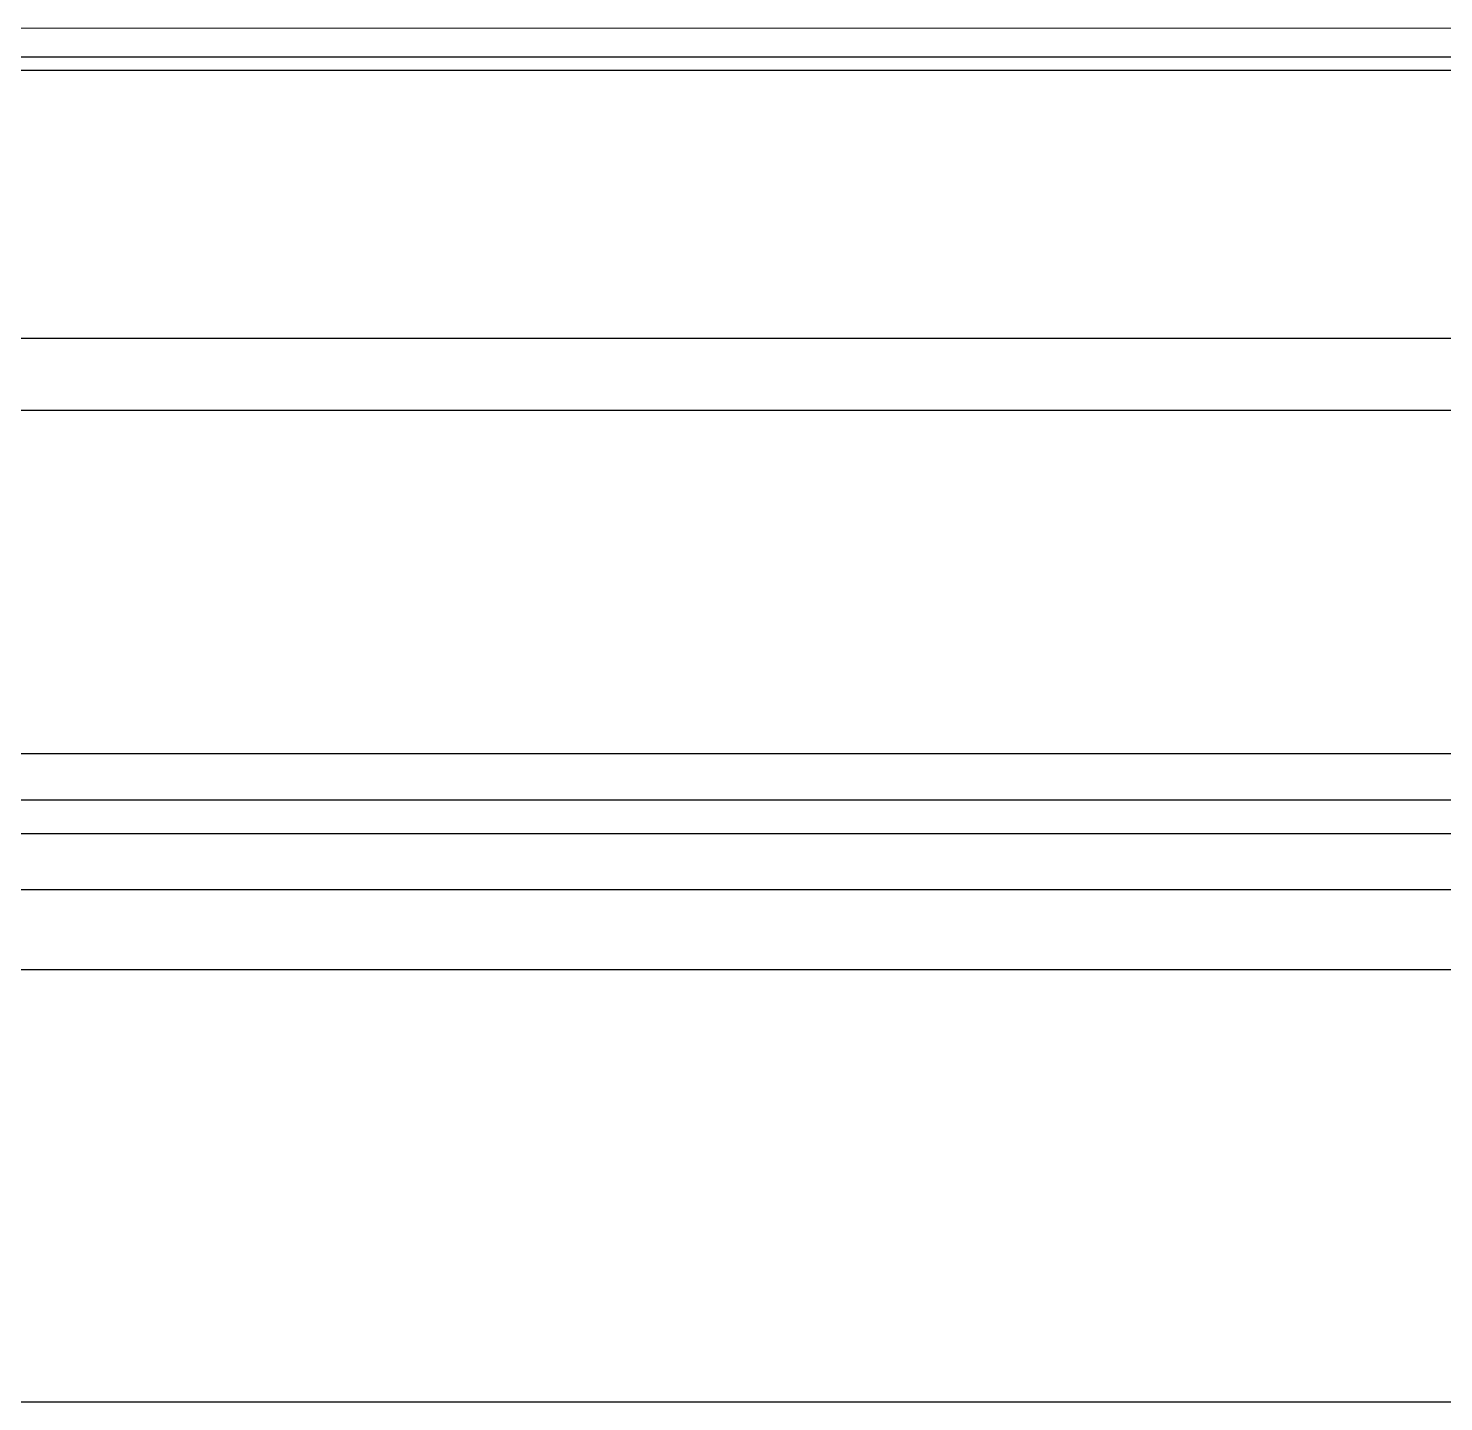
# Model space of a CAD drawing. Header units: inches. Extents: x 0 to 84, y -22 to 124.
# Drawn here: x 43.587 to 47.813, y 80.481 to 84.582 of the extents above; entities that cross this region are included whole.
import ezdxf

# ---------------------------------------------------------------- set-up
doc = ezdxf.new("R2010")
doc.units = ezdxf.units.IN
doc.header["$MEASUREMENT"] = 0
doc.layers.add('1', color=4, linetype='Continuous')

# ---------------------------------------------------------------- blocks, each defined once
blk = doc.blocks.new('2026 RELAY')
at = {"layer": '1', "linetype": 'Continuous', "lineweight": 18}
blk.add_line((5.8815, 84.0819), (78.2004, 84.0819), dxfattribs=at)
at = {"layer": '1', "color": 3, "linetype": 'Continuous', "lineweight": 25}
for p, q in [((11.7277, 83.9969), (72.3543, 83.9969)), ((11.7277, 83.9565), (72.3543, 83.9565)), ((72.3543, 83.1558), (11.7277, 83.1558)), ((11.7277, 82.9414), (72.3543, 82.9414)), ((69.7888, 81.9155), (14.2928, 81.9155)), ((14.2931, 81.7786), (69.7888, 81.7786)), ((61.4607, 81.6768), (21.9208, 81.6768)), ((21.9208, 81.5105), (61.4607, 81.5105)), ((21.9208, 81.2711), (61.4608, 81.2711)), ((31.4049, 79.981), (52.677, 79.981))]:
    blk.add_line(p, q, dxfattribs=at)

msp = doc.modelspace()

# ---------------------------------------------------------------- block references
msp.add_blockref('2026 RELAY', (0, 0.5))

doc.saveas('drawing.dxf')
